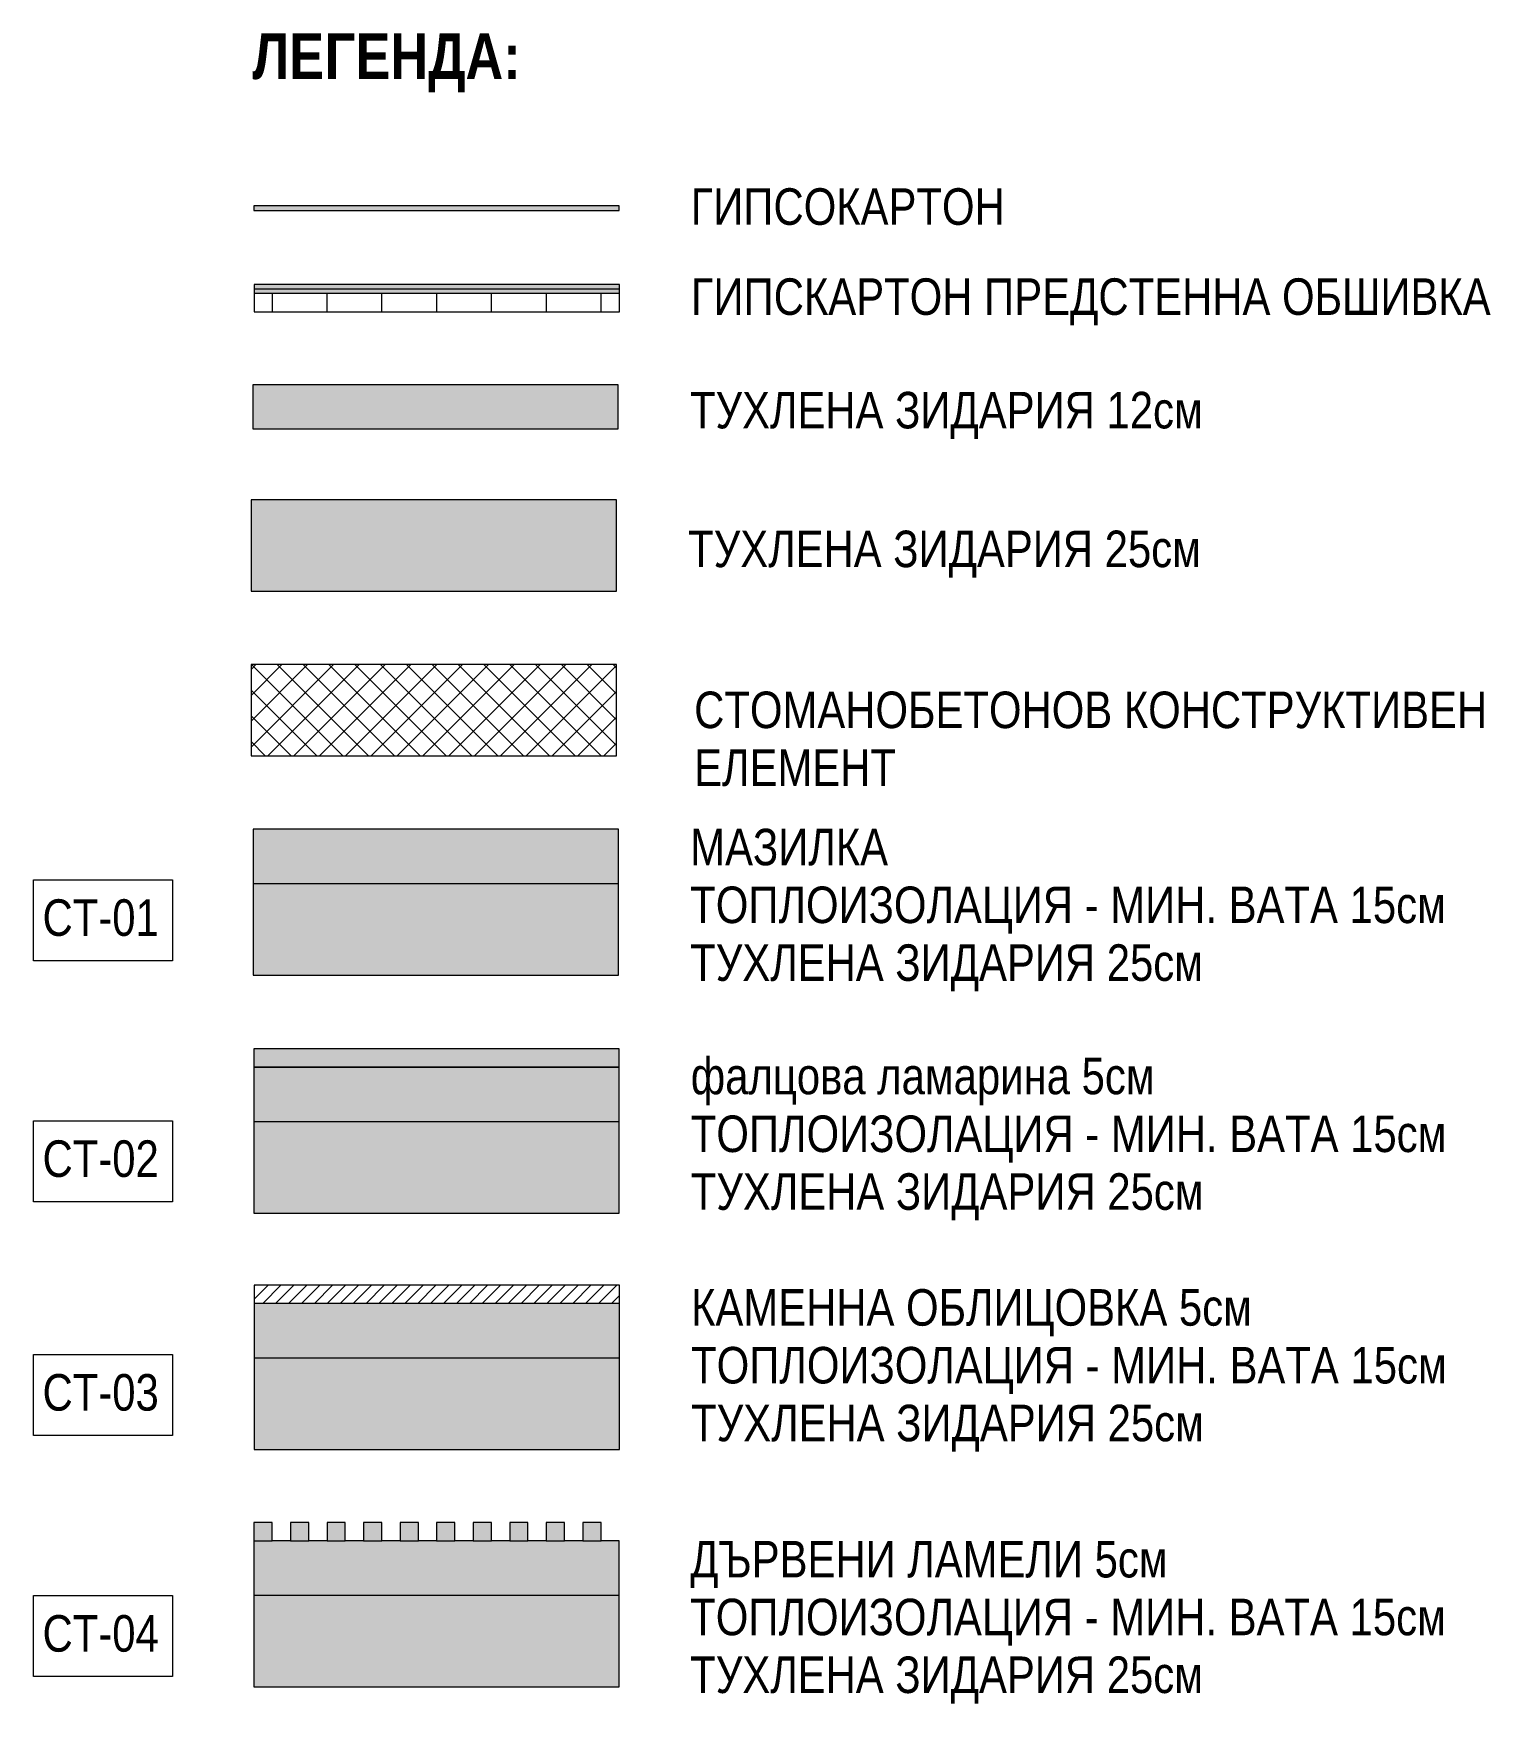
# Model space of a CAD drawing. Header units: centimetres. Extents: x 35 to 434, y 87 to 545.
import ezdxf

# ---------------------------------------------------------------- set-up
doc = ezdxf.new("R2010")
doc.units = ezdxf.units.CM
for name, color, linetype, lineweight in [('A-DETL-GENF', 7, 'Continuous', 9), ('A-DETL-MBND', 7, 'Continuous', 9), ('A-DETL-THIN', 7, 'Continuous', 9), ('A-WALL', 7, 'Continuous', 9), ('A-WALL-PATT', 7, 'Continuous', 9), ('G-ANNO-TEXT', 7, 'Continuous', 9)]:
    doc.layers.add(name, color=color, linetype=linetype, lineweight=lineweight)
doc.styles.add('Arial Narrow', font='ARIALN.TTF', dxfattribs={"height": 10})
doc.styles.add('Arial Narrow_1', font='ARIALN.TTF', dxfattribs={"height": 12.5})

# ---------------------------------------------------------------- blocks, each defined once
blk = doc.blocks.new('Family - ___-2443277-ЛЕГЕНДА СТЕНИ')
at = {"layer": 'A-WALL-PATT', "true_color": 0x808080}
blk.add_hatch(color=8, dxfattribs=at).paths.add_polyline_path([(194.74, 391.95), (194.74, 416.95), (94.74, 416.95), (94.74, 391.95)])
at = {"layer": 'A-WALL'}
for p, q in [((194.74, 416.95), (94.74, 416.95)), ((94.74, 416.95), (94.74, 391.95)), ((194.74, 391.95), (194.74, 416.95)), ((94.74, 391.95), (194.74, 391.95))]:
    blk.add_line(p, q, dxfattribs=at)
blk = doc.blocks.new('Family - ___-2443279-ЛЕГЕНДА СТЕНИ')
at = {"layer": 'A-WALL-PATT', "true_color": 0xffff80}
blk.add_hatch(color=51, dxfattribs=at).paths.add_polyline_path([(195.31, 311.82), (195.31, 326.82), (95.31, 326.82), (95.31, 311.82)])
at = {"layer": 'A-WALL-PATT', "true_color": 0x808080}
blk.add_hatch(color=8, dxfattribs=at).paths.add_polyline_path([(195.31, 286.82), (195.31, 311.82), (95.31, 311.82), (95.31, 286.82)])
at = {"layer": 'A-WALL'}
for p, q in [((195.31, 326.82), (95.31, 326.82)), ((95.31, 326.82), (95.31, 286.82)), ((195.31, 286.82), (195.31, 326.82)), ((195.31, 311.82), (95.31, 311.82)), ((95.31, 286.82), (195.31, 286.82))]:
    blk.add_line(p, q, dxfattribs=at)
blk = doc.blocks.new('Family - ___-2443281-ЛЕГЕНДА СТЕНИ')
at = {"layer": 'A-WALL-PATT', "true_color": 0x808080}
blk.add_hatch(color=8, dxfattribs=at).paths.add_polyline_path([(195.24, 436.45), (195.24, 448.45), (95.24, 448.45), (95.24, 436.45)])
at = {"layer": 'A-WALL'}
for p, q in [((195.24, 448.45), (95.24, 448.45)), ((95.24, 448.45), (95.24, 436.45)), ((195.24, 436.45), (195.24, 448.45)), ((95.24, 436.45), (195.24, 436.45))]:
    blk.add_line(p, q, dxfattribs=at)
blk = doc.blocks.new('Family - ___-2443287-ЛЕГЕНДА СТЕНИ')
at = {"layer": 'A-WALL-PATT', "true_color": 0x787878}
h = blk.add_hatch(dxfattribs=at)
h.set_pattern_fill('FP2_16', color=8, style=0, pattern_type=2)
h.set_pattern_definition([(45, (0, 0), (-1.767767, 1.767767), [])])
h.paths.add_polyline_path([(195.55, 196.92), (195.55, 201.92), (95.55, 201.92), (95.55, 196.92)])
at = {"layer": 'A-WALL-PATT', "true_color": 0xffff80}
blk.add_hatch(color=51, dxfattribs=at).paths.add_polyline_path([(195.55, 181.92), (195.55, 196.92), (95.55, 196.92), (95.55, 181.92)])
at = {"layer": 'A-WALL-PATT', "true_color": 0x808080}
blk.add_hatch(color=8, dxfattribs=at).paths.add_polyline_path([(195.55, 156.92), (195.55, 181.92), (95.55, 181.92), (95.55, 156.92)])
at = {"layer": 'A-WALL'}
for p, q in [((195.55, 201.92), (95.55, 201.92)), ((95.55, 201.92), (95.55, 156.92)), ((195.55, 156.92), (195.55, 201.92)), ((195.55, 196.92), (95.55, 196.92)), ((195.55, 181.92), (95.55, 181.92)), ((95.55, 156.92), (195.55, 156.92))]:
    blk.add_line(p, q, dxfattribs=at)
blk = doc.blocks.new('Family - ___-2443289-ЛЕГЕНДА СТЕНИ')
at = {"layer": 'A-WALL-PATT', "true_color": 0xc0c0c0}
blk.add_hatch(color=9, dxfattribs=at).paths.add_polyline_path([(195.46, 261.63), (195.46, 266.63), (95.46, 266.63), (95.46, 261.63)])
at = {"layer": 'A-WALL'}
for p, q in [((195.46, 266.63), (95.46, 266.63)), ((95.46, 266.63), (95.46, 261.63)), ((195.46, 261.63), (195.46, 266.63)), ((95.46, 261.63), (195.46, 261.63))]:
    blk.add_line(p, q, dxfattribs=at)
blk = doc.blocks.new('Family - ___-2443316-ЛЕГЕНДА СТЕНИ')
at = {"layer": 'A-WALL-PATT', "true_color": 0xffff80}
blk.add_hatch(color=51, dxfattribs=at).paths.add_polyline_path([(195.46, 246.63), (195.46, 261.63), (95.46, 261.63), (95.46, 246.63)])
at = {"layer": 'A-WALL-PATT', "true_color": 0x808080}
blk.add_hatch(color=8, dxfattribs=at).paths.add_polyline_path([(195.46, 221.63), (195.46, 246.63), (95.46, 246.63), (95.46, 221.63)])
at = {"layer": 'A-WALL'}
for p, q in [((195.46, 261.63), (95.46, 261.63)), ((95.46, 261.63), (95.46, 221.63)), ((195.46, 221.63), (195.46, 261.63)), ((195.46, 246.63), (95.46, 246.63)), ((95.46, 221.63), (195.46, 221.63))]:
    blk.add_line(p, q, dxfattribs=at)
blk = doc.blocks.new('Family - ___-2443322-ЛЕГЕНДА СТЕНИ')
at = {"layer": 'A-WALL-PATT', "true_color": 0xffff80}
blk.add_hatch(color=51, dxfattribs=at).paths.add_polyline_path([(100.54, 116.94), (195.54, 116.94), (195.54, 131.94), (95.54, 131.94), (95.54, 116.94)])
at = {"layer": 'A-WALL-PATT', "true_color": 0x808080}
blk.add_hatch(color=8, dxfattribs=at).paths.add_polyline_path([(195.54, 91.94), (195.54, 116.94), (95.54, 116.94), (95.54, 91.94)])
at = {"layer": 'A-WALL'}
for p, q in [((95.54, 131.94), (95.54, 91.94)), ((105.54, 131.94), (100.54, 131.94)), ((115.54, 131.94), (110.54, 131.94)), ((125.54, 131.94), (120.54, 131.94)), ((135.54, 131.94), (130.54, 131.94)), ((145.54, 131.94), (140.54, 131.94)), ((155.54, 131.94), (150.54, 131.94)), ((165.54, 131.94), (160.54, 131.94)), ((175.54, 131.94), (170.54, 131.94)), ((185.54, 131.94), (180.54, 131.94)), ((195.54, 131.94), (190.54, 131.94)), ((195.54, 91.94), (195.54, 131.94)), ((195.54, 116.94), (95.54, 116.94)), ((95.54, 91.94), (195.54, 91.94))]:
    blk.add_line(p, q, dxfattribs=at)
blk = doc.blocks.new('Family - ___-2443393-ЛЕГЕНДА СТЕНИ')
at = {"layer": 'A-WALL-PATT', "true_color": 0xffff80}
blk.add_hatch(color=51, dxfattribs=at).paths.add_polyline_path([(195.5, 496.23), (195.5, 497.48), (95.5, 497.48), (95.5, 496.23)])
at = {"layer": 'A-WALL'}
for p, q in [((195.5, 497.48), (95.5, 497.48)), ((95.5, 497.48), (95.5, 496.23)), ((95.5, 496.23), (195.5, 496.23)), ((195.5, 496.23), (195.5, 497.48))]:
    blk.add_line(p, q, dxfattribs=at)
blk = doc.blocks.new('Family - ___-2443396-ЛЕГЕНДА СТЕНИ')
at = {"layer": 'A-WALL-PATT', "true_color": 0xffff80}
for points in [[(195.57, 474.69), (195.57, 475.94), (95.57, 475.94), (95.57, 474.69)], [(195.57, 473.44), (195.57, 474.69), (95.57, 474.69), (95.57, 473.44)]]:
    blk.add_hatch(color=51, dxfattribs=at).paths.add_polyline_path(points)
at = {"layer": 'A-WALL-PATT'}
h = blk.add_hatch(dxfattribs=at)
h.set_pattern_fill('FP2_17', color=256, angle=-270, style=0, pattern_type=2)
h.set_pattern_definition([(270, (145.568, 475.942), (15, -3e-14), [])])
h.paths.add_polyline_path([(195.57, 468.44), (195.57, 473.44), (95.57, 473.44), (95.57, 468.44)])
at = {"layer": 'A-WALL'}
for p, q in [((195.57, 475.94), (95.57, 475.94)), ((95.57, 475.94), (95.57, 468.44)), ((195.57, 468.44), (195.57, 475.94)), ((195.57, 474.69), (95.57, 474.69)), ((195.57, 473.44), (95.57, 473.44)), ((95.57, 468.44), (195.57, 468.44))]:
    blk.add_line(p, q, dxfattribs=at)

msp = doc.modelspace()

# ---------------------------------------------------------------- hatches: boundary and pattern name
at = {"layer": 'A-DETL-GENF'}
h = msp.add_hatch(dxfattribs=at)
h.set_pattern_fill('FP2_18', color=256, style=0, pattern_type=2)
h.set_pattern_definition([(45, (0, 0), (-3.535534, 3.535534), []), (135, (0, 0), (-3.535534, -3.535534), [])])
h.paths.add_polyline_path([(194.8, 346.86), (194.8, 371.86), (94.73, 371.86), (94.73, 346.86)])
at = {"layer": 'A-DETL-GENF', "true_color": 0xbfb3a4}
h = msp.add_hatch(color=253, dxfattribs=at)
h.paths.add_polyline_path([(190.54, 131.94), (190.54, 136.94), (185.54, 136.94), (185.54, 131.94)])
h.paths.add_polyline_path([(180.54, 131.94), (180.54, 136.94), (175.54, 136.94), (175.54, 131.94)])
h.paths.add_polyline_path([(110.54, 131.94), (110.54, 136.94), (105.54, 136.94), (105.54, 131.94)])
h.paths.add_polyline_path([(100.54, 131.94), (100.54, 136.94), (95.54, 136.94), (95.54, 131.94)])
h.paths.add_polyline_path([(145.54, 131.94), (150.54, 131.94), (150.54, 136.94), (145.54, 136.94)])
h.paths.add_polyline_path([(115.54, 131.94), (120.54, 131.94), (120.54, 136.94), (115.54, 136.94)])
h.paths.add_polyline_path([(170.54, 131.94), (170.54, 136.94), (165.54, 136.94), (165.54, 131.94)])
h.paths.add_polyline_path([(125.54, 131.94), (130.54, 131.94), (130.54, 136.94), (125.54, 136.94)])
h.paths.add_polyline_path([(160.54, 131.94), (160.54, 136.94), (155.54, 136.94), (155.54, 131.94)])
h.paths.add_polyline_path([(135.54, 131.94), (140.54, 131.94), (140.54, 136.94), (135.54, 136.94)])

# ---------------------------------------------------------------- linework, layer by layer
at = {"layer": 'A-DETL-MBND'}
for p, q in [((100.54, 136.94), (95.54, 136.94)), ((95.54, 136.94), (95.54, 131.94)), ((100.54, 131.94), (100.54, 136.94)), ((110.54, 136.94), (105.54, 136.94)), ((105.54, 136.94), (105.54, 131.94)), ((110.54, 131.94), (110.54, 136.94)), ((120.54, 136.94), (115.54, 136.94)), ((115.54, 136.94), (115.54, 131.94)), ((120.54, 131.94), (120.54, 136.94)), ((130.54, 136.94), (125.54, 136.94)), ((125.54, 136.94), (125.54, 131.94)), ((130.54, 131.94), (130.54, 136.94)), ((140.54, 136.94), (135.54, 136.94)), ((135.54, 136.94), (135.54, 131.94)), ((140.54, 131.94), (140.54, 136.94)), ((150.54, 136.94), (145.54, 136.94)), ((145.54, 136.94), (145.54, 131.94)), ((150.54, 131.94), (150.54, 136.94)), ((160.54, 136.94), (155.54, 136.94)), ((155.54, 136.94), (155.54, 131.94)), ((160.54, 131.94), (160.54, 136.94)), ((170.54, 136.94), (165.54, 136.94)), ((165.54, 136.94), (165.54, 131.94)), ((170.54, 131.94), (170.54, 136.94)), ((180.54, 136.94), (175.54, 136.94)), ((175.54, 136.94), (175.54, 131.94)), ((180.54, 131.94), (180.54, 136.94)), ((190.54, 136.94), (185.54, 136.94)), ((185.54, 136.94), (185.54, 131.94)), ((190.54, 131.94), (190.54, 136.94)), ((95.54, 131.94), (100.54, 131.94)), ((105.54, 131.94), (110.54, 131.94)), ((115.54, 131.94), (120.54, 131.94)), ((125.54, 131.94), (130.54, 131.94)), ((135.54, 131.94), (140.54, 131.94)), ((145.54, 131.94), (150.54, 131.94)), ((155.54, 131.94), (160.54, 131.94)), ((165.54, 131.94), (170.54, 131.94)), ((175.54, 131.94), (180.54, 131.94)), ((185.54, 131.94), (190.54, 131.94))]:
    msp.add_line(p, q, dxfattribs=at)
at = {"layer": 'A-DETL-THIN'}
for p, q in [((194.8, 371.86), (94.73, 371.86)), ((94.73, 371.86), (94.73, 346.86)), ((194.8, 346.86), (194.8, 371.86)), ((94.73, 346.86), (194.8, 346.86))]:
    msp.add_line(p, q, dxfattribs=at)
at = {"layer": 'G-ANNO-TEXT', "flags": 128}
for points in [[(35.16, 312.96), (73.26, 312.96), (73.26, 290.76), (35.16, 290.76)], [(35.16, 246.96), (73.26, 246.96), (73.26, 224.76), (35.16, 224.76)], [(35.16, 182.96), (73.26, 182.96), (73.26, 160.76), (35.16, 160.76)], [(35.16, 116.96), (73.26, 116.96), (73.26, 94.76), (35.16, 94.76)]]:
    msp.add_lwpolyline(points, close=True, dxfattribs=at)

# ---------------------------------------------------------------- block references
at = {"layer": 'A-WALL'}
for name in ['Family - ___-2443393-ЛЕГЕНДА СТЕНИ', 'Family - ___-2443396-ЛЕГЕНДА СТЕНИ', 'Family - ___-2443281-ЛЕГЕНДА СТЕНИ', 'Family - ___-2443277-ЛЕГЕНДА СТЕНИ', 'Family - ___-2443279-ЛЕГЕНДА СТЕНИ', 'Family - ___-2443289-ЛЕГЕНДА СТЕНИ', 'Family - ___-2443316-ЛЕГЕНДА СТЕНИ', 'Family - ___-2443287-ЛЕГЕНДА СТЕНИ', 'Family - ___-2443322-ЛЕГЕНДА СТЕНИ']:
    msp.add_blockref(name, (0, 0), dxfattribs=at)

# ---------------------------------------------------------------- texts
at = {"layer": 'G-ANNO-TEXT', "attachment_point": 1, "line_spacing_factor": 0.949189}
for s, insert, char_height, width, style in [('\\pt5,10,15,20,25,30,35,40,45,50,55,60,65,70,75,80,85,90,95,100,105,110,115,120,125,130,135,140,145,150,155,160;{\\fArial Narrow|b1|i0|c204|p34;ЛЕГЕНДА:}', (95.13, 544.68), 12.5, 74.4875, 'Arial Narrow_1'), ('\\pt15,30,45,60,75,90,105,120,135,150,165,180,195,210,225,240,255,270,285,300,315,330,345,360,375,390,405,420,435,450,465,480;ГИПСОКАРТОН', (215.13, 502.27), 10, 353.2, 'Arial Narrow'), ('\\pt15,30,45,60,75,90,105,120,135,150,165,180,195,210,225,240,255,270,285,300,315,330,345,360,375,390,405,420,435,450,465,480;ГИПСКАРТОН ПРЕДСТЕННА ОБШИВКА', (215.2, 477.61), 10, 353.2, 'Arial Narrow'), ('\\pt15,30,45,60,75,90,105,120,135,150,165,180,195,210,225,240,255,270,285,300,315,330,345,360,375,390,405,420,435,450,465,480;ТУХЛЕНА ЗИДАРИЯ 12см', (214.88, 446.53), 10, 353.2, 'Arial Narrow'), ('\\pt15,30,45,60,75,90,105,120,135,150,165,180,195,210,225,240,255,270,285,300,315,330,345,360,375,390,405,420,435,450,465,480;ТУХЛЕНА ЗИДАРИЯ 25см', (214.38, 408.53), 10, 292.35, 'Arial Narrow'), ('\\pt15,30,45,60,75,90,105,120,135,150,165,180,195,210,225,240,255,270,285,300,315,330,345,360,375,390,405,420,435,450,465,480;СТОМАНОБЕТОНОВ КОНСТРУКТИВЕН \\PЕЛЕМЕНТ', (216.03, 364.46), 10, 353.2, 'Arial Narrow'), ('\\pt15,30,45,60,75,90,105,120,135,150,165,180,195,210,225,240,255,270,285,300,315,330,345,360,375,390,405,420,435,450,465,480;МАЗИЛКА\\PТОПЛОИЗОЛАЦИЯ - МИН. ВАТА 15см \\PТУХЛЕНА ЗИДАРИЯ 25см', (214.95, 326.9), 10, 353.2, 'Arial Narrow'), ('\\pt15,30,45,60,75,90,105,120,135,150,165,180,195,210,225,240,255,270,285,300,315,330,345,360,375,390,405,420,435,450,465,480;СТ-01', (37.66, 307.58), 10, 33.431, 'Arial Narrow'), ('\\pt15,30,45,60,75,90,105,120,135,150,165,180,195,210,225,240,255,270,285,300,315,330,345,360,375,390,405,420,435,450,465,480;фалцова ламарина 5см\\PТОПЛОИЗОЛАЦИЯ - МИН. ВАТА 15см\\PТУХЛЕНА ЗИДАРИЯ 25см', (215.1, 264.21), 10, 353.2, 'Arial Narrow'), ('\\pt15,30,45,60,75,90,105,120,135,150,165,180,195,210,225,240,255,270,285,300,315,330,345,360,375,390,405,420,435,450,465,480;СТ-02', (37.66, 241.58), 10, 33.431, 'Arial Narrow'), ('\\pt15,30,45,60,75,90,105,120,135,150,165,180,195,210,225,240,255,270,285,300,315,330,345,360,375,390,405,420,435,450,465,480;КАМЕННА ОБЛИЦОВКА 5см\\PТОПЛОИЗОЛАЦИЯ - МИН. ВАТА 15см\\PТУХЛЕНА ЗИДАРИЯ 25см', (215.19, 200.84), 10, 353.2, 'Arial Narrow'), ('\\pt15,30,45,60,75,90,105,120,135,150,165,180,195,210,225,240,255,270,285,300,315,330,345,360,375,390,405,420,435,450,465,480;СТ-03', (37.66, 177.58), 10, 33.431, 'Arial Narrow'), ('\\pt15,30,45,60,75,90,105,120,135,150,165,180,195,210,225,240,255,270,285,300,315,330,345,360,375,390,405,420,435,450,465,480;ДЪРВЕНИ ЛАМЕЛИ 5см\\PТОПЛОИЗОЛАЦИЯ - МИН. ВАТА 15см \\PТУХЛЕНА ЗИДАРИЯ 25см', (214.95, 131.9), 10, 353.2, 'Arial Narrow'), ('\\pt15,30,45,60,75,90,105,120,135,150,165,180,195,210,225,240,255,270,285,300,315,330,345,360,375,390,405,420,435,450,465,480;СТ-04', (37.66, 111.58), 10, 33.431, 'Arial Narrow')]:
    msp.add_mtext(s, dxfattribs=dict(at, insert=insert, char_height=char_height, width=width, style=style))

doc.saveas('drawing.dxf')
